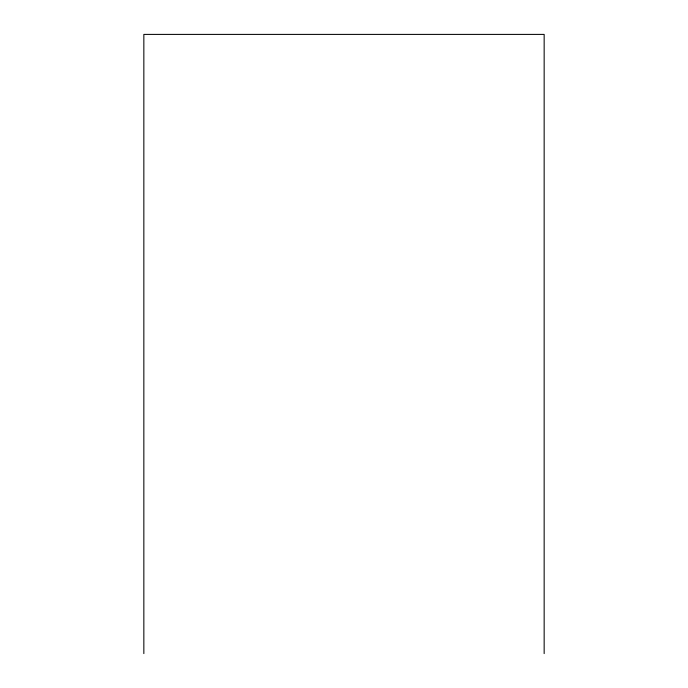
<?xml version="1.0" encoding="UTF-8"?>
<svg xmlns="http://www.w3.org/2000/svg" width="688" height="688" viewBox="0 0 688 688"><rect width="100%" height="100%" fill="white"/><g stroke="black" fill="none" stroke-linecap="round" stroke-linejoin="round"><path stroke-width="1.03" d="M544.156 653.6L544.156 34.4L143.844 34.4L143.844 653.6"/></g></svg>
